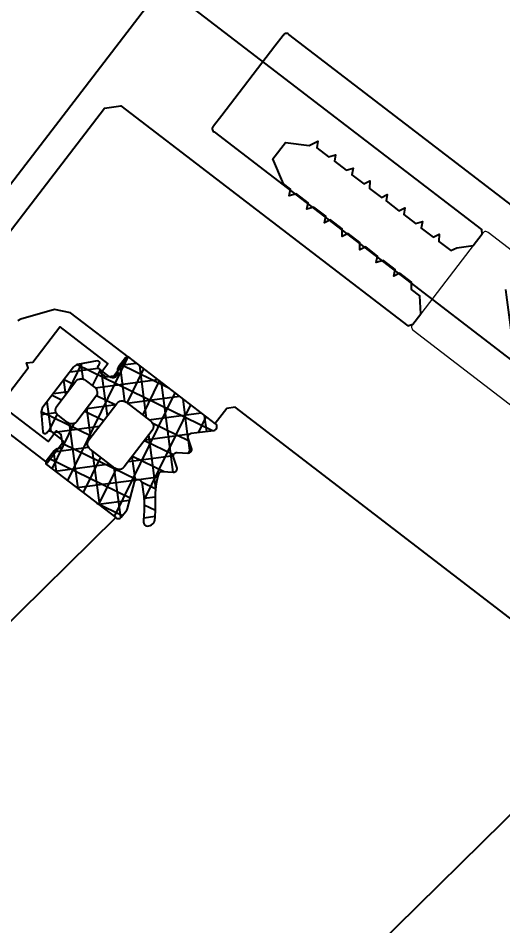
# Model space of a CAD drawing. Header units: millimetres. Extents: x -222892 to 671268, y 0 to 135099.
# Drawn here: x -54618.1 to -54578.3, y 109689 to 109763.7 of the extents above; entities that cross this region are included whole.
import ezdxf
from ezdxf import colors
from ezdxf.entities.mleader import LeaderData, LeaderLine
from ezdxf.math import Vec2, Vec3

# ---------------------------------------------------------------- set-up
doc = ezdxf.new("R2010")
doc.units = ezdxf.units.MM
for name, color, linetype in [('_TEXT', 7, 'Continuous'), ('АР_новое окно', 155, 'Continuous'), ('АР_Сущ Несущая стена', 216, 'Continuous')]:
    doc.layers.add(name, color=color, linetype=linetype)
doc.layers.add('АР_Окна', color=4, linetype='Continuous', lineweight=5)
doc.layers.add('АР_Подоконники', color=163, linetype='Continuous', lineweight=5)
doc.styles.add('ISOCPEUR', font='isocpeur.ttf', dxfattribs={"width": 0.85})

# ---------------------------------------------------------------- blocks, each defined once
blk = doc.blocks.new('стойка витр.')
h = blk.add_hatch()
h.set_pattern_fill('ANSI37', scale=0.5, angle=-69.23283665521843)
h.set_pattern_definition([(335.7671633447816, (-69115.31625940584, 318510.9409690977), (0.6515825639889636, 1.447617495164233), []), (65.76716334478155, (-69115.31625940584, 318510.9409690977), (-1.447617495164233, 0.6515825639889636), [])])
edge = h.paths.add_edge_path()
edge.add_line((-22.69442369043827, 14.13646889062511), (-23.03581465108437, 15.03674084689555))
edge.add_arc((-23.43472203482704, 14.88552442783714), 0.426606969231953, 20.76054121617168, 72.29995807937499)
edge.add_arc((-23.17519432072194, 15.69843630689562), 0.4267278803337561, 110.7639791014305, 252.28796188313498, ccw=False)
edge.add_line((-23.32647754022037, 16.09744767434313), (-22.30045238576713, 16.48652534212306))
edge.add_arc((-22.23557122191811, 16.31559297980009), 0.1828317202011609, 20.74895968860318, 110.7853670150393, ccw=False)
edge.add_line((-22.06459766681655, 16.38036551539699), (-22.02136925791274, 16.26636916297139))
edge.add_arc((-21.85036169383434, 16.33121481389334), 0.1828894349477776, 200.7666051414026, 335.7779732891441)
edge.add_line((-21.68357339510112, 16.25618009645405), (-21.08991230116226, 17.78525728297245))
edge.add_arc((-21.70321396183568, 17.95657679537892), 0.6367804192309714, 344.3928406199507, 381.7248777476984)
edge.add_line((-21.1116628201562, 18.19228116337763), (-22.58147269752226, 22.06827310883818))
edge.add_arc((-23.18057156739388, 21.852472630542), 0.6367804192296693, 19.80944894391843, 57.14148607166609)
edge.add_line((-22.83507592984824, 22.38737642259366), (-24.29334917705273, 23.13834224954917))
edge.add_arc((-24.36844682475663, 22.97158227615987), 0.1828894349476184, 65.75635339884347, 200.7677215648203)
edge.add_line((-24.53945312526776, 22.90673329312267), (-24.49622471639304, 22.79273694081348))
edge.add_arc((-24.66715707872659, 22.7278557770023), 0.1828317201976129, -69.25104032206309, 20.78536700277641, ccw=False)
edge.add_line((-24.60238454316277, 22.55688222189201), (-25.62840969761601, 22.16780455411208))
edge.add_arc((-25.77973726672901, 22.56679910380675), 0.4267278803402734, 149.2463648073436, 290.7703475895543, ccw=False)
edge.add_arc((-26.51302534269302, 23.00322659508151), 0.4266069692186295, 329.2343686070108, 380.7737854734352)
edge.add_line((-26.11415292418678, 23.1545352198882), (-26.50320860397187, 24.18050239048171))
edge.add_arc((-26.6741821590871, 24.11572985494814), 0.1828317201915107, 20.74895966852365, 110.7853670116034)
edge.add_line((-26.73906332292245, 24.28666221726598), (-33.46508004333009, 21.73609814226074))
edge.add_arc((-33.37260125833668, 21.44478009969028), 0.3056444463767395, 107.6120180140902, 200.6882886899978)
edge.add_line((-33.6585366082727, 21.33680091994756), (-33.39916615508264, 20.65282280623796))
edge.add_arc((-33.11489203283651, 20.76049792175978), 0.3039830703862393, 200.7452912846324, 225.8123610097134)
edge.add_line((-33.32677140043234, 20.54252351805917), (-31.79381202385412, 18.90709041146329))
edge.add_arc((-32.0063560722166, 18.68866847666476), 0.3047673113958362, -108.86283880448178, 45.781400895661875, ccw=False)
edge.add_arc((-28.70749382052437, 27.75544220980088), 9.952967568180252, 231.9543329511108, 250.0411665169116, ccw=False)
edge.add_arc((-35.13741779119496, 19.64784166335459), 0.4002801790554734, 42.30928712460122, 119.2250395725891)
edge.add_arc((-34.91139847875967, 19.56672148584141), 0.6024183835395109, 134.3950067436913, 228.6478049676944)
edge.add_arc((-28.53884731806517, 27.80771469972205), 11.01872594929672, 232.0873456721725, 240.8889416158169)
edge.add_arc((-36.88860151399224, 12.8729826853881), 6.091684827127049, 40.75890454826748, 60.61437004968877, ccw=False)
edge.add_arc((-32.50226594848368, 16.64775385941913), 0.3047655738188228, -34.89587558046088, 41.60271899476669, ccw=False)
edge.add_line((-32.25229934006347, 16.47340148731018), (-32.76342180219945, 15.75802363698313))
edge.add_arc((-32.51342051808022, 15.58368567090239), 0.3047857747310843, 145.1100748179471, 256.4242518685471)
edge.add_line((-32.58496309185284, 15.28741547561367), (-31.72801335877739, 15.09082250765641))
edge.add_arc((-31.79955593254474, 14.79455231235153), 0.3047857747455557, -34.88992517811971, 76.42425187022229, ccw=False)
edge.add_line((-31.54955464840168, 14.62021434627968), (-32.06065512256464, 13.90477851201285))
edge.add_arc((-31.81065383841726, 13.73044054594722), 0.304785774745541, 145.1100748233031, 256.4242518693868)
edge.add_line((-31.88219641218893, 13.4341703506434), (-31.02524667911348, 13.23757738269342))
edge.add_arc((-31.09682011228135, 12.94126594878393), 0.3048331054871362, -24.2246592297883, 76.42043308581259, ccw=False)
edge.add_line((-30.81882951050648, 12.81618818287097), (-31.59985344059533, 11.12048939903616))
edge.add_arc((-31.32187980059053, 10.99539431777895), 0.3048247429134716, 155.7710645559098, 290.7402899417831)
edge.add_line((-31.21393143609748, 10.71032366952568), (-22.80062470957637, 13.90072279884771))
edge.add_arc((-22.86539724513609, 14.07169635396312), 0.1828317202009504, 290.7489596761703, 380.7489600455551)
edge = h.paths.add_edge_path(flags=16)
edge.add_line((-23.10434971895302, 21.04022295145114), (-22.19142218885827, 18.63276889372355))
edge.add_arc((-22.69773797682865, 18.4407695405971), 0.5414973949605305, -69.23283665472542, 20.767163345274582, ccw=False)
edge.add_line((-22.5057386237022, 17.93445375262672), (-23.43116100440966, 17.58352553217992))
edge.add_arc((-23.62316035752519, 18.08984132014666), 0.5414973949532591, 200.7671633443313, 290.7671633443313, ccw=False)
edge.add_line((-24.12947614549194, 17.89784196703113), (-25.04240367558668, 20.30529602475872))
edge.add_arc((-24.53608788761267, 20.4972953778888), 0.541497394965222, 110.76716334549809, 200.7671633454981, ccw=False)
edge.add_line((-24.72808724074275, 21.00361116586282), (-23.80266486003529, 21.35453938630963))
edge.add_arc((-23.6106655069234, 20.84822359833925), 0.5414973949553709, 20.767163343835023, 110.767163343835, ccw=False)
edge = h.paths.add_edge_path(flags=16)
edge.add_line((-26.85119390953332, 20.26120087689196), (-25.51269974335446, 16.73149769075098))
edge.add_arc((-26.01901553132848, 16.5394983376209), 0.541497394965222, -69.23283665450191, 20.76716334549809, ccw=False)
edge.add_line((-25.82701617819839, 16.03318254964688), (-28.23444912247942, 15.12026302596496))
edge.add_arc((-28.4264484756095, 15.62657881394625), 0.5414973949720253, 200.7671633452251, 290.76716334522513, ccw=False)
edge.add_line((-28.9327642635908, 15.43457946081617), (-30.27125842979876, 18.96428264696442))
edge.add_arc((-29.76494264181383, 19.15628200007632), 0.5414973949689773, 110.76716334328901, 200.767163343289, ccw=False)
edge.add_line((-29.95694199492573, 19.66259778806125), (-27.5495090506447, 20.57551731175045))
edge.add_arc((-27.35750969751825, 20.06920152376551), 0.541497394974137, 20.767163344728715, 110.76716334472869, ccw=False)
at = {"lineweight": 0, "ltscale": 100, "transparency": 33554687}
for points in [[(65.92687011216185, 59.2824299609274), (-26.6419368966599, 24.17953274302999), (-25.90703195796232, 22.24153677027789), (-25.27813291337225, 21.95846499659092), (-24.82208952034125, 22.13140062004823), (-25.21116718812846, 23.15742577453057), (-20.53714279274573, 24.92985650197079), (-19.19699615391437, 21.39579562939616), (-18.76855027934653, 21.29748815141647), (-18.98085410959902, 20.82581386800302), (-17.68393587967148, 17.40574934773758), (-22.35796027505421, 15.63331862029736), (-22.70380953396671, 16.54534742246324), (-23.1598529269977, 16.37241179900593), (-23.44292470067739, 15.74351275440858), (-22.75122618288151, 13.91945515007683), (-17.16517298531835, 16.03773513642955), (-16.24131551088067, 17.04008095841709), (-15.46667035139399, 19.81128934778826), (-15.4391308168415, 20.08251046122314)], [(-12.4510803312005, 26.30097287951503), (-4.305940852005733, 4.821667629301373), (-4.8720624113339, 3.563811556159635), (-32.68827406296623, -6.984337978748954), (-32.78663952485658, -7.412805841304362), (-32.39756185706938, -8.438830995786702), (-31.09647737510386, -9.118948907402228), (-30.2985029091069, -8.81635004535201), (-29.78357822878752, -9.142708211846184), (-28.64349873815081, -8.710380147196702), (-28.58844165704795, -8.16787993638718), (-28.18751332900138, -8.537466511741513), (-27.04754980615689, -8.105182423096267), (-26.87849637278123, -7.51945380341931), (-26.47751006082399, -7.889018390778801), (-25.33748855406884, -7.456712314131437), (-25.28243147299509, -6.914212103321915), (-24.7675067926466, -7.240570269808813), (-23.62748528589145, -6.808264193168725), (-23.5724282048177, -6.265763982351928), (-23.05744554058765, -6.592100160843984), (-21.91748201774317, -6.159816072198737), (-21.86242493664031, -5.617315861389216), (-21.46149660859373, -5.986902436743549), (-20.32147510183859, -5.554596360096184), (-20.15236368455226, -4.968845752424386), (-19.75143535650568, -5.338432327778719), (-18.6114718336612, -4.906148239133472), (-18.44241840028553, -4.320419619456516), (-18.0414320883574, -4.689984206808731), (-17.35739599072258, -4.430591765623831), (-15.14439867439796, -4.764904394331097), (-14.53915697429329, -6.360969294146344), (-15.78927863537683, -7.87813783652382), (-15.87193323494284, -8.691881148712127), (-16.27286156296032, -8.322294573416002), (-17.41288306971546, -8.754600650063367), (-17.58193650312023, -9.340329269682115), (-17.9828648311377, -8.97074269438599), (-19.12288633789285, -9.403048771026079), (-19.29193977129762, -9.988777390644827), (-19.69292608322576, -9.61921280335082), (-20.83288960607024, -10.05149689199607), (-20.8879466871731, -10.59399710274738), (-21.40287136749248, -10.26763893631141), (-22.54295085812919, -10.6999670009609), (-22.59800793926115, -11.24246721171221), (-22.99893626727862, -10.87288063641608), (-24.25289614239591, -11.34839313392149), (-24.30795322352787, -11.89089334468008), (-24.70893953545601, -11.52132875738607), (-25.84896104221116, -11.95363483402616), (-26.01801447558682, -12.53936345364491), (-26.4189428036334, -12.16977687834878), (-27.55896431035944, -12.60208295499615), (-27.61402139149141, -13.14458316574746), (-28.12900405569235, -12.81824698731361), (-29.26896757853683, -13.25053107595886), (-29.32402465966879, -13.79303128671745), (-29.89022619093885, -15.05085136390699), (-29.45792011427693, -16.19087287064031), (-29.14341260807123, -16.33238676948531), (-1.327200956468005, -5.784237234569446)], [(-69.8438361948356, -5.633594956780144), (-69.21493715024553, -5.916666730459838), (-30.90838462579995, 8.609511357899464), (-30.62531285212026, 9.238410402496811), (-31.1873041553481, 10.72042096611403)]]:
    blk.add_lwpolyline(points, dxfattribs=at)
blk.add_lwpolyline([(63.8117502759269, 56.26367979055794), (85.07351613373612, 0.1949089383633691), (10.63088292890461, -28.03438542609365), (-10.63088292890461, 28.03438542610093)], close=True, dxfattribs=at)
at = {"color": 7, "lineweight": 0, "ltscale": 100, "transparency": 33554687}
blk.add_lwpolyline([(-22.69442369043827, 14.13646889062511), (-23.03581465108437, 15.03674084689555, 0.2287523810762611), (-23.30501911480678, 15.29193636016134, -0.7101639231358212), (-23.32647754022037, 16.09744767434313), (-22.30045238576713, 16.48652534212306, -0.4143996870914876), (-22.06459766681655, 16.38036551539699), (-22.02136925791274, 16.26636916297139, 0.6682503890445888), (-21.68357339510112, 16.25618009645405), (-21.08991230116226, 17.78525728297245, 0.1643479059441302), (-21.1116628201562, 18.19228116337763), (-22.58147269752226, 22.06827310883818, 0.1643479059441302), (-22.83507592984824, 22.38737642259366), (-24.29334917705273, 23.13834224954917, 0.6682503891596868), (-24.53945312526776, 22.90673329312267), (-24.49622471639304, 22.79273694081348, -0.4143996870833266), (-24.60238454316277, 22.55688222189201), (-25.62840969761601, 22.16780455411208, -0.7101639231391418), (-26.14645609946456, 22.78500538597291, 0.2287523810910513), (-26.11415292418678, 23.1545352198882), (-26.50320860397187, 24.18050239048171, 0.4143996871765861), (-26.73906332292245, 24.28666221726598), (-33.46508004333009, 21.73609814226074, 0.4300281847644905), (-33.6585366082727, 21.33680091994756), (-33.39916615508264, 20.65282280623796, 0.1098139781175365), (-33.32677140043234, 20.54252351805917), (-31.79381202385412, 18.90709041146329, -0.8000358277039689), (-32.10488848172827, 18.40026861818478, -0.07908294790216032), (-34.84140179419774, 19.91728321780829, 0.3488032577412263), (-35.33285102594527, 19.99716969329165, 0.4361245879823007), (-35.30940773655311, 19.11450854978466, 0.03842309887939363), (-33.89950172111276, 18.18089248692559, -0.08685322061285544), (-32.2743724368047, 16.85010652759956, -0.3467629046601076), (-32.25229934006347, 16.47340148731018), (-32.76342180219945, 15.75802363698313, 0.5278770357902526), (-32.58496309185284, 15.28741547561367), (-31.72801335877739, 15.09082250765641, -0.5278770357776507), (-31.54955464840168, 14.62021434627968), (-32.06065512256464, 13.90477851201285, 0.5278770357650493), (-31.88219641218893, 13.4341703506434), (-31.02524667911348, 13.23757738269342, -0.4697389635461835), (-30.81882951050648, 12.81618818287097), (-31.59985344059533, 11.12048939903616, 0.667984424932516), (-31.21393143609748, 10.71032366952568), (-22.80062470957637, 13.90072279884771, 0.4142135642613711)], format="xyb", close=True, dxfattribs=at)
for points in [[(-26.73906332292245, 24.28666221726598), (-26.73906332292245, 24.28666221726598)], [(-22.80062470957637, 13.90072279884771), (-22.80062470957637, 13.90072279884771)]]:
    blk.add_lwpolyline(points, dxfattribs=at)
at = {"color": 7}
for points in [[(-23.10434971895302, 21.04022295145114), (-22.19142218885827, 18.63276889372355, -0.414213562373095), (-22.5057386237022, 17.93445375262672), (-23.43116100440966, 17.58352553217992, -0.414213562373095), (-24.12947614549194, 17.89784196703113), (-25.04240367558668, 20.30529602475872, -0.414213562373095), (-24.72808724074275, 21.00361116586282), (-23.80266486003529, 21.35453938630963, -0.414213562373095)], [(-26.85119390953332, 20.26120087689196), (-25.51269974335446, 16.73149769075098, -0.414213562373095), (-25.82701617819839, 16.03318254964688), (-28.23444912247942, 15.12026302596496, -0.414213562373095), (-28.9327642635908, 15.43457946081617), (-30.27125842979876, 18.96428264696442, -0.414213562373095), (-29.95694199492573, 19.66259778806125), (-27.5495090506447, 20.57551731175045, -0.414213562373095)]]:
    blk.add_lwpolyline(points, format="xyb", close=True, dxfattribs=at)
at = {"lineweight": 0, "ltscale": 100, "transparency": 33554687}
blk.add_lwpolyline([(-60.62370682114852, -28.40042247599195), (-29.6323624739598, -16.64818975485105, 0.5239329190821609), (-29.45792011430603, -16.19087287058937), (-29.84699778209324, -15.16484771611431), (-32.39756185706938, -8.438830995786702), (-32.78663952485658, -7.412805841304362, 0.5239329190821609), (-33.2204523376422, -7.186144611914642), (-64.21182667926769, -18.93829823563283, 0.4143255057077639)], format="xyb", dxfattribs=at)
at = {"color": 7, "lineweight": 0, "ltscale": 100, "transparency": 33554687}
blk.add_arc((-33.37357679728302, 21.44486016019073), 0.304760386648688, 110.7561904730667, 200.7778938289061, dxfattribs=at)
blk = doc.blocks.new('A$Cec9b444d')
at = {"layer": 'АР_новое окно', "ltscale": 150}
h = blk.add_hatch(dxfattribs=at)
h.set_pattern_fill('ANSI37', color=256, scale=0.4999999999999999, angle=18.95267469965028)
h.set_pattern_definition([(63.95267469965028, (-320877.5586993693, -59758.54120793151), (-1.426260249023139, 0.6970924989242495), []), (153.9526746996502, (-320877.5586993693, -59758.54120793151), (-0.6970924989242495, -1.426260249023139), [])])
edge = h.paths.add_edge_path()
edge.add_line((4676.95104177856, -2850.759162544648), (4676.364950572492, -2851.523056831503))
edge.add_arc((4676.703384635595, -2851.7827795512), 0.4266069692291052, 142.4964699955701, 194.035886858783)
edge.add_arc((4675.875505283229, -2851.989651819584), 0.4267278803341725, -127.50009212090788, 14.023890660822417, ccw=False)
edge.add_line((4675.61572926468, -2852.328197391172), (4674.745131499048, -2851.660238874813))
edge.add_arc((4674.85637847812, -2851.515147360392), 0.1828317201941505, 142.484888469244, 232.52129579565138, ccw=False)
edge.add_line((4674.711357682401, -2851.403808208618), (4674.785571101144, -2851.307080590136))
edge.add_arc((4674.640470233318, -2851.195750973333), 0.1828894349621565, -37.49746609386609, 97.51390205367852)
edge.add_line((4674.616554376445, -2851.014431980365), (4673.003833875939, -2851.313836596541))
edge.add_arc((4673.180729595024, -2851.925553203282), 0.6367804192909798, 106.1287693988744, 143.460806526619)
edge.add_line((4672.66910850661, -2851.546431634014), (4670.145776775489, -2854.835269059462))
edge.add_arc((4670.644440118534, -2855.231279378308), 0.636780419241602, 141.545377720469, 178.8774148482189)
edge.add_line((4670.007781918408, -2855.218803860647), (4670.136158548858, -2856.854050012647))
edge.add_arc((4670.31748655328, -2856.830202576001), 0.1828894349664525, 187.4922821854807, 322.503650351414)
edge.add_line((4670.462589590412, -2856.941529365399), (4670.536803009068, -2856.844801746993))
edge.add_arc((4670.681894523414, -2856.956048726106), 0.1828317201607737, 52.48488844664092, 142.5212957713426, ccw=False)
edge.add_line((4670.793233675226, -2856.811027930456), (4671.663831440945, -2857.478986446738))
edge.add_arc((4671.404093053672, -2857.817560890644), 0.4267278803748083, -89.01770641712437, 52.50627636509171, ccw=False)
edge.add_arc((4671.418632822109, -2858.670771856745), 0.4266069692117886, 90.97029738612895, 142.5097142525221)
edge.add_line((4671.080138731626, -2858.411127375025), (4670.412217963714, -2859.281675940484))
edge.add_arc((4670.557238759397, -2859.393015092263), 0.1828317201676561, 142.4848884607344, 232.5212958037757)
edge.add_line((4670.445991780362, -2859.538106606678), (4676.153118065938, -2863.916849301141))
edge.add_arc((4676.352234342061, -2863.684963044204), 0.3056444463306265, 229.3479467864874, 322.4242174624254)
edge.add_line((4676.594472073299, -2863.871348153958), (4677.039752585292, -2863.290982443595))
edge.add_arc((4676.798647269219, -2863.105850237939), 0.3039830702674992, -37.51877992622161, -12.45171020116286)
edge.add_line((4677.095480073756, -2863.171394064187), (4677.680041158866, -2861.007394472221))
edge.add_arc((4677.977604205851, -2861.073268193569), 0.3047673113948854, 12.873089975139806, 167.5173296752648, ccw=False)
edge.add_arc((4668.531263228348, -2863.036816059217), 9.952967568201666, -6.309738270870298, 11.777095294930518, ccw=False)
edge.add_arc((4678.808799560949, -2864.240708006974), 0.400280179051719, 164.0452159079516, 240.9609683559063)
edge.add_arc((4678.758903461328, -2864.005813153856), 0.6024183835290025, 256.1309355216329, 350.3837337455724)
edge.add_arc((4668.398097530573, -2862.920880934798), 11.01872594966289, -6.176725551059696, 2.624870392584857)
edge.add_arc((4685.491822842099, -2862.166447072354), 6.0916848269459, 162.4948333274945, 182.3502988289154, ccw=False)
edge.add_arc((4679.974215301103, -2860.421498898021), 0.304765573807739, 86.84005319769778, 163.3386477728633, ccw=False)
edge.add_line((4679.991015052681, -2860.117196707223), (4680.868283637865, -2860.175604494003))
edge.add_arc((4680.885052897785, -2859.871280389817), 0.3047857747132274, 266.8460035972295, 378.1601806478549)
edge.add_line((4681.17465695421, -2859.776286395429), (4680.89109571834, -2858.944057661486))
edge.add_arc((4681.180699774768, -2858.849063667088), 0.3047857747202229, 86.84600360163228, 198.1601806500072, ccw=False)
edge.add_line((4681.197469034667, -2858.544739562892), (4682.074775368288, -2858.603098149506))
edge.add_arc((4682.091544628196, -2858.298774045238), 0.3047857747935331, 266.8460036002197, 378.1601806462768)
edge.add_line((4682.381148684699, -2858.203780050836), (4682.097587448742, -2857.371551316969))
edge.add_arc((4682.387242810113, -2857.276561876201), 0.3048331055314688, 97.5112695457504, 198.1563618614153, ccw=False)
edge.add_line((4682.347394661472, -2856.974344492059), (4684.200377538361, -2856.7466446841))
edge.add_arc((4684.160553038089, -2856.444432617669), 0.3048247429562953, -82.49300667100775, 52.47621871497344)
edge.add_line((4684.346218944145, -2856.202675931625), (4677.207401726795, -2850.725480899827))
edge.add_arc((4677.096062574979, -2850.87050169553), 0.1828317202054981, 52.4848884560182, 142.4848888252431)
edge = h.paths.add_edge_path(flags=16)
edge.add_line((4671.29515030981, -2854.739206661764), (4672.862440773963, -2852.696445707483))
edge.add_arc((4673.292057330396, -2853.026065250486), 0.5414973949080968, 52.503092119917824, 142.5030921199515, ccw=False)
edge.add_line((4673.621676873399, -2852.596448694051), (4674.406911673373, -2853.198913222063))
edge.add_arc((4674.077292130407, -2853.628529778554), 0.541497394927834, -37.49690787346208, 52.50309212653741, ccw=False)
edge.add_line((4674.506908686895, -2853.958149321519), (4672.939618222753, -2856.00091027581))
edge.add_arc((4672.510001666235, -2855.671290732802), 0.5414973949762707, -127.49690787523429, -37.496907875234285, ccw=False)
edge.add_line((4672.180382123228, -2856.100907289318), (4671.395147323245, -2855.498442761293))
edge.add_arc((4671.724766866293, -2855.068826204811), 0.541497394973651, 142.503092119324, 232.5030921192897, ccw=False)
edge = h.paths.add_edge_path(flags=16)
edge.add_line((4673.928553161802, -2857.516058512385), (4676.226445463009, -2854.521052304272))
edge.add_arc((4676.656062019525, -2854.850671847281), 0.5414973949762616, 52.503092124629575, 142.5030921246296, ccw=False)
edge.add_line((4676.985681562534, -2854.421055290765), (4679.028424601763, -2855.988332009677))
edge.add_arc((4678.698805058713, -2856.417948566182), 0.5414973949917402, -37.4969078794648, 52.503092120500924, ccw=False)
edge.add_line((4679.128421615218, -2856.747568109231), (4676.830529313943, -2859.74257431744))
edge.add_arc((4676.40091275751, -2859.412954774416), 0.5414973949195534, -127.49690788186012, -37.49690788182642, ccw=False)
edge.add_line((4676.071293214487, -2859.842571330852), (4674.028550175258, -2858.275294611938))
edge.add_arc((4674.358169718305, -2857.845678055432), 0.5414973949904539, 142.5030921205361, 232.5030921205019, ccw=False)
for p, q in [((2729.883397102758, -4779.264861462749), (4676.153118065316, -2863.916849300666)), ((2760.16320256209, -4806.999965985536), (4712.386400997442, -2884.616444703417))]:
    blk.add_line(p, q, dxfattribs=at)
for points in [[(4591.939990273597, -2799.135402140844), (4670.486014416234, -2859.399151738017), (4671.747680281876, -2857.75473302521), (4671.657623482914, -2857.070968877093), (4671.270663809248, -2856.774077453968), (4670.602705292851, -2857.644675219713), (4666.636725338429, -2854.601811809481), (4668.937454562107, -2851.603108038832), (4668.795698544251, -2851.187012546129), (4669.308521655346, -2851.119469946939), (4671.535037460388, -2848.217493794714), (4675.50101741481, -2851.260357204943), (4674.907272317068, -2852.034227352282), (4675.294231990823, -2852.33111877533), (4675.977996139032, -2852.241061976381), (4677.165486334348, -2850.693321681871), (4672.425636232625, -2847.056713173964), (4671.087206006889, -2846.798228531048), (4668.322877446375, -2847.597076870939), (4668.077722990703, -2847.716318689034)], [(4661.217306463359, -2848.445979996521), (4675.20067208018, -2830.220466637724), (4676.568238124986, -2830.040303839612), (4700.170711815046, -2848.149095212018), (4700.586856507949, -2848.007376942662), (4701.254815024269, -2847.136779177008), (4701.14886564486, -2845.672485513852), (4700.471772316205, -2845.152991583221), (4700.478480884163, -2844.543391653446), (4699.511106299886, -2843.80118197004), (4699.020759639952, -2844.039714806569), (4699.124195826331, -2843.5043282954), (4698.156919642477, -2842.762194108844), (4697.569845364211, -2842.926513526691), (4697.673232350286, -2842.39108926717), (4696.705906966206, -2841.648917332173), (4696.215560306387, -2841.887450168658), (4696.222268874328, -2841.277850238861), (4695.254943490248, -2840.535678303863), (4694.76459683042, -2840.774211140338), (4694.771256198164, -2840.164573462133), (4693.803980014301, -2839.422439275567), (4693.313633354375, -2839.660972112107), (4693.417069540754, -2839.125585600938), (4692.449744156675, -2838.383413665942), (4691.862620678192, -2838.547695335359), (4691.966056864485, -2838.012308824266), (4690.998780680629, -2837.270174637709), (4690.41170640245, -2837.434494055481), (4690.515093388545, -2836.899069795978), (4689.934678477994, -2836.453751535589), (4689.054957351735, -2834.395788271638), (4690.09402070979, -2833.041503213814), (4692.041914716436, -2833.306670127936), (4692.777465032172, -2832.94893322182), (4692.674028845862, -2833.48431973289), (4693.641354229941, -2834.226491667886), (4694.22842850813, -2834.062172250126), (4694.124992321917, -2834.597558761131), (4695.092317705987, -2835.339730696117), (4695.679391984184, -2835.175411278369), (4695.5760049981, -2835.71083553788), (4696.543281181954, -2836.452969724437), (4697.033627841791, -2836.214436887972), (4697.026919273832, -2836.824036817748), (4697.994293858117, -2837.566246501163), (4698.484640517974, -2837.327713664721), (4698.381204331665, -2837.863100175793), (4699.445208133937, -2838.679447780956), (4699.935554793716, -2838.440914944599), (4699.83216780771, -2838.976339204023), (4700.799493191789, -2839.718511139019), (4701.386567469957, -2839.554191721237), (4701.283131283677, -2840.089578232342), (4702.250456667736, -2840.831750167316), (4702.740803327593, -2840.593217330876), (4702.73414395984, -2841.202855009069), (4703.701420143694, -2841.944989195625), (4704.191766803551, -2841.706456359184), (4705.559344300098, -2841.526380509796), (4706.301516235062, -2840.559055125726), (4706.25643863541, -2840.217135303198), (4682.653964945361, -2822.108343930804)], [(4718.565944034504, -2880.459708571098), (4718.475887235541, -2879.775944422981), (4685.972201635288, -2854.837776114893), (4685.288437487166, -2854.927832913763), (4684.323625296176, -2856.185341152981)]]:
    blk.add_lwpolyline(points, dxfattribs=at)
blk.add_lwpolyline([(4595.619944999276, -2799.34639439134), (4632.121596862809, -2751.771199557239), (4695.287290079437, -2800.234524858399), (4658.785638215915, -2847.809719692513)], close=True, dxfattribs=at)
for points in [[(4708.672210599661, -2848.48901630081, -1.575399656426527e-05), (4708.234949623748, -2845.155300822791, -0.4398191101055806)], [(4709.127168254825, -2843.992408925021, -1.575399656426528e-05), (4712.460414039253, -2843.551581759882, -0.2080566110632873)], [(4716.680614313656, -2844.333966529713), (4690.383954334035, -2824.158137617525, 0.5239329190821609), (4689.903257249831, -2824.250328629672), (4689.235298733433, -2825.120926395415), (4684.856556039025, -2830.828052680944), (4684.188597522705, -2831.698650446598, 0.5239329190821609), (4684.224014094978, -2832.186825144704), (4710.520622580991, -2852.362721172186, 0.4143255057077639)]]:
    blk.add_lwpolyline(points, format="xyb", dxfattribs=at)
for points in [[(4676.95104177856, -2850.759162544648), (4676.364950572492, -2851.523056831505, 0.2287523810762611), (4676.289514439914, -2851.886244363199, -0.7101639231358212), (4675.61572926468, -2852.328197391172), (4674.745131499049, -2851.660238874812, -0.4143996870914876), (4674.711357682401, -2851.403808208618), (4674.785571101143, -2851.307080590135, 0.6682503890445888), (4674.616554376445, -2851.014431980365), (4673.003833875939, -2851.313836596541, 0.1643479059441302), (4672.66910850661, -2851.546431634014), (4670.145776775489, -2854.835269059461, 0.1643479059441302), (4670.007781918408, -2855.218803860647), (4670.136158548859, -2856.854050012647, 0.6682503891596868), (4670.462589590412, -2856.941529365399), (4670.536803009069, -2856.844801746993, -0.4143996870833266), (4670.793233675226, -2856.811027930456), (4671.663831440945, -2857.478986446739, -0.7101639231391418), (4671.411408627842, -2858.244226059442, 0.2287523810910513), (4671.080138731626, -2858.411127375025), (4670.412217963714, -2859.281675940483, 0.4143996871765861), (4670.445991780362, -2859.538106606678), (4676.153118065939, -2863.916849301143, 0.4300281847644905), (4676.594472073299, -2863.871348153958), (4677.039752585291, -2863.290982443594, 0.1098139781175365), (4677.095480073756, -2863.171394064187), (4677.680041158867, -2861.007394472222, -0.8000358277039689), (4678.274711477427, -2861.005368390387, -0.07908294790216032), (4678.423938606558, -2864.1306795219, 0.3488032577412263), (4678.614501430344, -2864.590668659311, 0.4361245879823007), (4679.352857054351, -2864.106446339974, 0.03842309887939363), (4679.405262467213, -2862.416260670263, -0.08685322061285544), (4679.682244971476, -2860.334118227412, -0.3467629046601076), (4679.991015052681, -2860.117196707223), (4680.868283637867, -2860.175604494003, 0.5278770357902526), (4681.17465695421, -2859.776286395429), (4680.89109571834, -2858.944057661486, -0.5278770357776507), (4681.197469034667, -2858.544739562892), (4682.074775368286, -2858.603098149506, 0.5278770357650493), (4682.381148684699, -2858.203780050836), (4682.097587448743, -2857.371551316968, -0.4697389635461835), (4682.347394661472, -2856.974344492059), (4684.20037753836, -2856.746644684101, 0.667984424932516), (4684.346218944145, -2856.202675931625), (4677.207401726795, -2850.725480899828, 0.4142135642613711)], [(4671.29515030981, -2854.739206661764), (4672.862440773961, -2852.696445707484, -0.414213562373095), (4673.621676873399, -2852.596448694051), (4674.406911673372, -2853.198913222065, -0.414213562373095), (4674.506908686895, -2853.958149321519), (4672.939618222752, -2856.000910275809, -0.414213562373095), (4672.180382123228, -2856.100907289318), (4671.395147323245, -2855.498442761294, -0.414213562373095)]]:
    blk.add_lwpolyline(points, format="xyb", close=True, dxfattribs=at)
at = {"layer": 'АР_новое окно', "ltscale": 150, "rotation": 121.7359287781207}
blk.add_blockref('стойка витр.', (4677.036464147677, -2824.022122275456), dxfattribs=at)
blk = doc.blocks.new('_DotSmall')
at = {"color": 0, "linetype": 'ByBlock', "const_width": 0.5}
blk.add_lwpolyline([(-0.0625, 0, 1), (0.0625, 0, 1)], format="xyb", close=True, dxfattribs=at)

msp = doc.modelspace()

# ---------------------------------------------------------------- linework, layer by layer
at = {"layer": 'АР_Подоконники', "ltscale": 100}
msp.add_arc((-62173.60653392857, 115481.4456331452), 8930.587187860114, 271.6674492471144, 356.3880421394275, dxfattribs=at)
at = {"layer": 'АР_Сущ Несущая стена', "ltscale": 100}
for centre, radius, start, end in [((-62030.09329069572, 115344.433156268), 8983.043171971784, 272.4158362793695, 356.8342044020854), ((-62032.83425322798, 115337.2415043112), 9628.85431650461, 272.2700411469474, 357.0895800963976)]:
    msp.add_arc(centre, radius, start, end, dxfattribs=at)

# ---------------------------------------------------------------- block references
at = {"layer": 'АР_Окна', "ltscale": 100}
msp.add_blockref('A$Cec9b444d', (-59286.24979763362, 112586.4970597865), dxfattribs=at)

# ---------------------------------------------------------------- leaders
at = {"layer": '_TEXT'}
ml = msp.add_multileader_mtext('Standard', dxfattribs=at)
ml.set_content('-0,125', color=256, style='ISOCPEUR')
ml.set_leader_properties(color=256, linetype='Continuous', lineweight=-1)
ml.set_arrow_properties(name='DOTSMALL')
ml.build(insert=Vec2(0, 0))
ml.multileader.update_dxf_attribs({"has_dogleg": 0, "has_text_frame": 1, "text_left_attachment_type": 4, "text_right_attachment_type": 4, "dogleg_length": 0, "arrow_head_size": 180})
ctx = ml.context
ctx.base_point, ctx.char_height, ctx.arrow_head_size, ctx.landing_gap_size, ctx.plane_origin = Vec3(-60818.86833564375, 129158.4810110584), 250, 180, 50, Vec3(-62980.08070571229, 128209.7320814887)
ctx.left_attachment, ctx.right_attachment, ctx.text_align_type = 4, 4, 1
notes = []
notes.append((ctx, [(0, (0, 0, 0), (0, 0), (1, 0), 1, [])]))
ctx.mtext.insert, ctx.mtext.width, ctx.mtext.alignment, ctx.mtext.line_spacing_style, ctx.mtext.flow_direction = Vec3(-60402.30583564375, 129491.8143443918), 852.6970314602484, 2, 2, 5
ml = msp.add_multileader_mtext('Standard', dxfattribs=at)
ml.set_content('-0,125', color=256, style='ISOCPEUR')
ml.set_leader_properties(color=256, linetype='Continuous', lineweight=-1)
ml.set_arrow_properties(name='DOTSMALL')
ml.build(insert=Vec2(0, 0))
ml.multileader.update_dxf_attribs({"has_dogleg": 0, "has_text_frame": 1, "text_left_attachment_type": 4, "text_right_attachment_type": 4, "dogleg_length": 0, "arrow_head_size": 180})
ctx = ml.context
ctx.base_point, ctx.char_height, ctx.arrow_head_size, ctx.landing_gap_size, ctx.plane_origin = Vec3(-69943.07172829562, 122200.4463248388), 250, 180, 50, Vec3(-72104.28409836415, 121251.697395269)
ctx.left_attachment, ctx.right_attachment, ctx.text_align_type = 4, 4, 1
notes.append((ctx, [(0, (0, 0, 0), (0, 0), (1, 0), 1, [])]))
ctx.mtext.insert, ctx.mtext.width, ctx.mtext.alignment, ctx.mtext.line_spacing_style, ctx.mtext.flow_direction = Vec3(-69526.50922829562, 122533.7796581721), 852.6970314602484, 2, 2, 5
ml = msp.add_multileader_mtext('Standard', dxfattribs=at)
ml.set_content('{\\W0.8;-2,730}', color=256, style='ISOCPEUR')
ml.set_leader_properties(color=256, linetype='Continuous', lineweight=-1)
ml.set_arrow_properties(name='DOTSMALL')
ml.build(insert=Vec2(0, 0))
ml.multileader.update_dxf_attribs({"has_dogleg": 0, "has_text_frame": 1, "text_left_attachment_type": 4, "text_right_attachment_type": 4, "dogleg_length": 0, "arrow_head_size": 180})
ctx = ml.context
ctx.base_point, ctx.char_height, ctx.arrow_head_size, ctx.landing_gap_size, ctx.plane_origin = Vec3(-179853.1649409975, 121809.0184862663, 2.299351988461806e-08), 250, 180, 50, Vec3(-184511.6738760275, 117956.7109726351, 2.299351988461806e-08)
ctx.left_attachment, ctx.right_attachment, ctx.text_align_type = 4, 4, 1
notes.append((ctx, [(0, (0, 0, 0), (0, 0), (1, 0), 1, [])]))
ctx.mtext.insert, ctx.mtext.width, ctx.mtext.defined_height, ctx.mtext.alignment, ctx.mtext.line_spacing_style, ctx.mtext.flow_direction = Vec3(-179438.1649409975, 122142.3518195997, 2.299351988461806e-08), 769.9889591111103, 343.8884462512117, 2, 2, 5
ml = msp.add_multileader_mtext('Standard', dxfattribs=at)
ml.set_content('{\\W0.8;-2,430}', color=256, style='ISOCPEUR')
ml.set_leader_properties(color=256, linetype='Continuous', lineweight=-1)
ml.set_arrow_properties(name='DOTSMALL')
ml.build(insert=Vec2(0, 0))
ml.multileader.update_dxf_attribs({"has_dogleg": 0, "has_text_frame": 1, "text_left_attachment_type": 4, "text_right_attachment_type": 4, "dogleg_length": 0, "arrow_head_size": 180})
ctx = ml.context
ctx.base_point, ctx.char_height, ctx.arrow_head_size, ctx.landing_gap_size, ctx.plane_origin = Vec3(-166064.0904518312, 120038.584608439), 250, 180, 50, Vec3(-165011.3970671901, 118383.4112137306)
ctx.left_attachment, ctx.right_attachment, ctx.text_align_type = 4, 4, 1
notes.append((ctx, [(0, (0, 0, 0), (0, 0), (1, 0), 1, [])]))
ctx.mtext.insert, ctx.mtext.width, ctx.mtext.alignment, ctx.mtext.line_spacing_style, ctx.mtext.flow_direction = Vec3(-165639.0904518312, 120371.9179417723), 852.6970314602484, 2, 2, 5
ml = msp.add_multileader_mtext('Standard', dxfattribs=at)
ml.set_content('{\\W0.8;-2,430}', color=256, style='ISOCPEUR')
ml.set_leader_properties(color=256, linetype='Continuous', lineweight=-1)
ml.set_arrow_properties(name='DOTSMALL')
ml.build(insert=Vec2(0, 0))
ml.multileader.update_dxf_attribs({"has_dogleg": 0, "has_text_frame": 1, "text_left_attachment_type": 4, "text_right_attachment_type": 4, "dogleg_length": 0, "arrow_head_size": 180})
ctx = ml.context
ctx.base_point, ctx.char_height, ctx.arrow_head_size, ctx.landing_gap_size, ctx.plane_origin = Vec3(-201773.7299577214, 117132.6558246998), 250, 180, 50, Vec3(-200721.0365730803, 115477.4824299913)
ctx.left_attachment, ctx.right_attachment, ctx.text_align_type = 4, 4, 1
notes.append((ctx, [(0, (0, 0, 0), (0, 0), (1, 0), 1, [])]))
ctx.mtext.insert, ctx.mtext.width, ctx.mtext.alignment, ctx.mtext.line_spacing_style, ctx.mtext.flow_direction = Vec3(-201348.7299577214, 117465.9891580331), 852.6970314602484, 2, 2, 5
ml = msp.add_multileader_mtext('Standard', dxfattribs=at)
ml.set_content('{\\W0.8;-2,480}', color=256, style='ISOCPEUR')
ml.set_leader_properties(color=256, linetype='Continuous', lineweight=-1)
ml.set_arrow_properties(name='DOTSMALL')
ml.build(insert=Vec2(0, 0))
ml.multileader.update_dxf_attribs({"has_dogleg": 0, "has_text_frame": 1, "text_left_attachment_type": 4, "text_right_attachment_type": 4, "dogleg_length": 0, "arrow_head_size": 180})
ctx = ml.context
ctx.base_point, ctx.char_height, ctx.arrow_head_size, ctx.landing_gap_size, ctx.plane_origin = Vec3(-167509.3761337975, 114255.0760387773), 250, 180, 50, Vec3(-166456.6827491564, 112599.9026440689)
ctx.left_attachment, ctx.right_attachment, ctx.text_align_type = 4, 4, 1
notes.append((ctx, [(0, (0, 0, 0), (0, 0), (1, 0), 1, [])]))
ctx.mtext.insert, ctx.mtext.width, ctx.mtext.alignment, ctx.mtext.line_spacing_style, ctx.mtext.flow_direction = Vec3(-167084.3761337975, 114588.4093721106), 852.6970314602484, 2, 2, 5
ml = msp.add_multileader_mtext('Standard', dxfattribs=at)
ml.set_content('-0,125', color=256, style='ISOCPEUR')
ml.set_leader_properties(color=256, linetype='Continuous', lineweight=-1)
ml.set_arrow_properties(name='DOTSMALL')
ml.build(insert=Vec2(0, 0))
ml.multileader.update_dxf_attribs({"has_dogleg": 0, "has_text_frame": 1, "text_left_attachment_type": 4, "text_right_attachment_type": 4, "dogleg_length": 0, "arrow_head_size": 180})
ctx = ml.context
ctx.base_point, ctx.char_height, ctx.arrow_head_size, ctx.landing_gap_size, ctx.plane_origin = Vec3(-60371.0902822006, 110519.9161824488), 250, 180, 50, Vec3(-62532.30265226914, 109571.167252879)
ctx.left_attachment, ctx.right_attachment, ctx.text_align_type = 4, 4, 1
notes.append((ctx, [(0, (0, 0, 0), (0, 0), (1, 0), 1, [])]))
ctx.mtext.insert, ctx.mtext.width, ctx.mtext.alignment, ctx.mtext.line_spacing_style, ctx.mtext.flow_direction = Vec3(-59954.5277822006, 110853.2495157821), 852.6970314602484, 2, 2, 5
for ctx, leaders in notes:
    for number, flags, end, landing, length, lines in leaders:
        leader = LeaderData()
        leader.index, (leader.has_last_leader_line, leader.has_dogleg_vector, leader.attachment_direction) = number, flags
        leader.last_leader_point, leader.dogleg_vector, leader.dogleg_length = Vec3(end), Vec3(landing), length
        for number, points, colour, breaks in lines:
            line = LeaderLine()
            line.index, line.vertices, line.color, line.breaks = number, Vec3.list(points), colors.encode_raw_color(colour), breaks
            leader.lines.append(line)
        ctx.leaders.append(leader)

doc.saveas('drawing.dxf')
